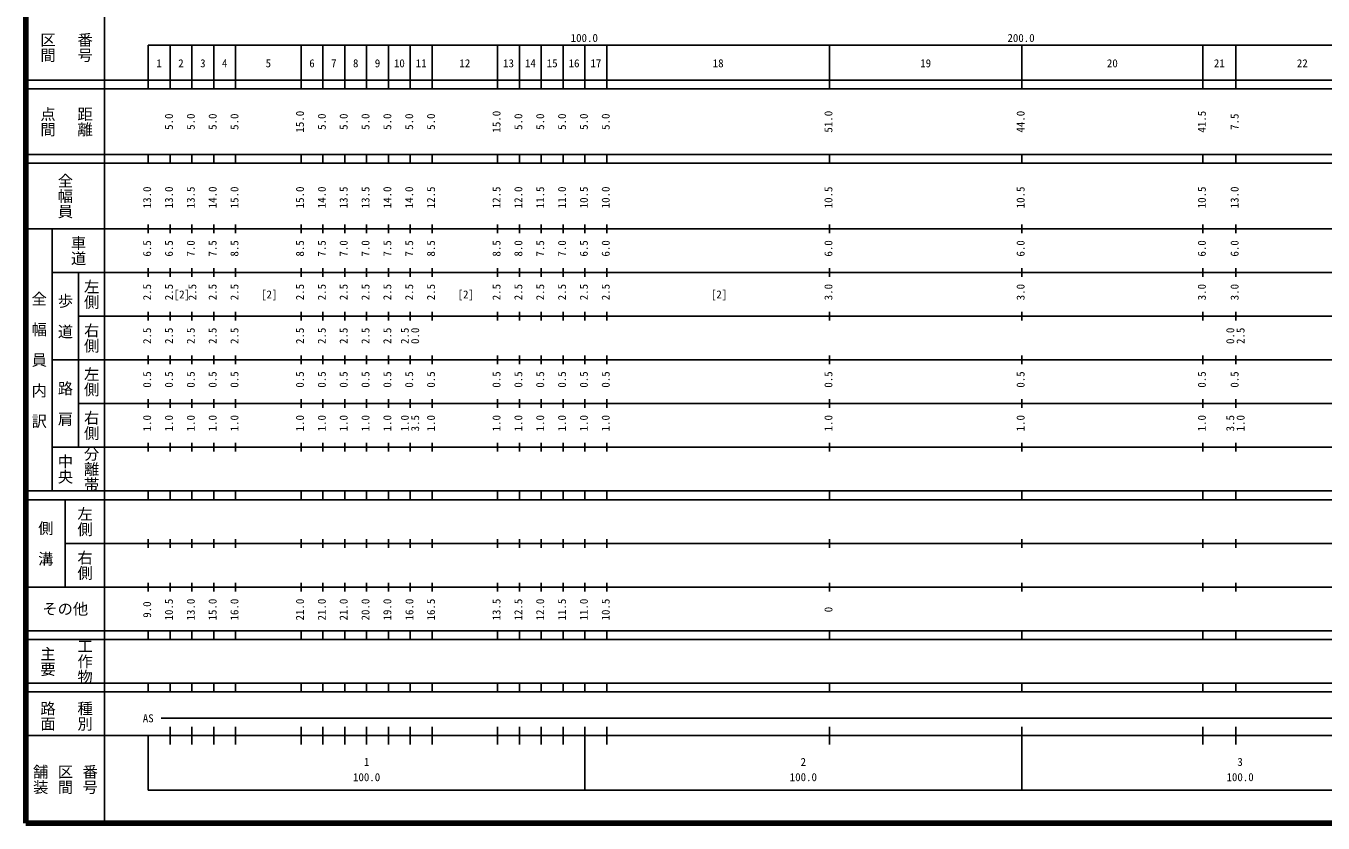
# Model space of a CAD drawing. Units: millimetres on the paper, enlarged 1000 times. Extents: x 40000 to 680000, y 20000 to 380000.
# Drawn here: x 40000 to 336996, y 20000 to 202409 of the extents above; entities that cross this region are included whole.
import ezdxf
from ezdxf.enums import TextEntityAlignment as Align

# ---------------------------------------------------------------- set-up
doc = ezdxf.new("R2010")
doc.units = ezdxf.units.MM
doc.header["$LTSCALE"] = 1000
doc.layers.add('M-TTL', color=2, linetype='Continuous', lineweight=140)
doc.layers.add('M-TTL-BAND', color=7, linetype='Continuous', lineweight=25)
doc.styles.add('@ＭＳ ゴシック', font='')
doc.styles.add('ＭＳ ゴシック', font='')
doc.styles.get('@ＭＳ ゴシック').set_extended_font_data('@MS Gothic')
doc.styles.get('ＭＳ ゴシック').set_extended_font_data('MS Gothic')

msp = doc.modelspace()

# ---------------------------------------------------------------- linework, layer by layer
at = {"layer": 'M-TTL'}
for p, q in [((40000, 380000), (40000, 20000)), ((40000, 20000), (680000, 20000))]:
    msp.add_line(p, q, dxfattribs=at)
at = {"layer": 'M-TTL-BAND'}
for p, q in [((58000, 370000), (58000, 20000)), ((68000, 198000), (579000, 198000)), ((68000, 198000), (68000, 188000)), ((73000, 188000), (73000, 198000)), ((78000, 188000), (78000, 198000)), ((83000, 188000), (83000, 198000)), ((88000, 188000), (88000, 198000)), ((103000, 188000), (103000, 198000)), ((108000, 188000), (108000, 198000)), ((113000, 188000), (113000, 198000)), ((118000, 188000), (118000, 198000)), ((123000, 188000), (123000, 198000)), ((128000, 188000), (128000, 198000)), ((133000, 188000), (133000, 198000)), ((148000, 188000), (148000, 198000)), ((153000, 188000), (153000, 198000)), ((158000, 188000), (158000, 198000)), ((163000, 188000), (163000, 198000)), ((168000, 188000), (168000, 198000)), ((173000, 188000), (173000, 198000)), ((224000, 188000), (224000, 198000)), ((268000, 188000), (268000, 198000)), ((309500, 188000), (309500, 198000)), ((317000, 188000), (317000, 198000)), ((40000, 190000), (579000, 190000)), ((40000, 188000), (579000, 188000)), ((40000, 173000), (579000, 173000)), ((68000, 171000), (68000, 173000)), ((73000, 171000), (73000, 173000)), ((78000, 171000), (78000, 173000)), ((83000, 171000), (83000, 173000)), ((88000, 171000), (88000, 173000)), ((103000, 171000), (103000, 173000)), ((108000, 171000), (108000, 173000)), ((113000, 171000), (113000, 173000)), ((118000, 171000), (118000, 173000)), ((123000, 171000), (123000, 173000)), ((128000, 171000), (128000, 173000)), ((133000, 171000), (133000, 173000)), ((148000, 171000), (148000, 173000)), ((153000, 171000), (153000, 173000)), ((158000, 171000), (158000, 173000)), ((163000, 171000), (163000, 173000)), ((168000, 171000), (168000, 173000)), ((173000, 171000), (173000, 173000)), ((224000, 171000), (224000, 173000)), ((268000, 171000), (268000, 173000)), ((309500, 171000), (309500, 173000)), ((317000, 171000), (317000, 173000)), ((40000, 171000), (579000, 171000)), ((40000, 156000), (579000, 156000)), ((46000, 96000), (46000, 156000)), ((68000, 155000), (68000, 157000)), ((73000, 155000), (73000, 157000)), ((78000, 155000), (78000, 157000)), ((83000, 155000), (83000, 157000)), ((88000, 155000), (88000, 157000)), ((103000, 155000), (103000, 157000)), ((108000, 155000), (108000, 157000)), ((113000, 155000), (113000, 157000)), ((118000, 155000), (118000, 157000)), ((123000, 155000), (123000, 157000)), ((128000, 155000), (128000, 157000)), ((133000, 155000), (133000, 157000)), ((148000, 155000), (148000, 157000)), ((153000, 155000), (153000, 157000)), ((158000, 155000), (158000, 157000)), ((163000, 155000), (163000, 157000)), ((168000, 155000), (168000, 157000)), ((173000, 155000), (173000, 157000)), ((224000, 155000), (224000, 157000)), ((268000, 155000), (268000, 157000)), ((309500, 155000), (309500, 157000)), ((317000, 155000), (317000, 157000)), ((46000, 146000), (579000, 146000)), ((52000, 146000), (52000, 106000)), ((68000, 145000), (68000, 147000)), ((73000, 145000), (73000, 147000)), ((78000, 145000), (78000, 147000)), ((83000, 145000), (83000, 147000)), ((88000, 145000), (88000, 147000)), ((103000, 145000), (103000, 147000)), ((108000, 145000), (108000, 147000)), ((113000, 145000), (113000, 147000)), ((118000, 145000), (118000, 147000)), ((123000, 145000), (123000, 147000)), ((128000, 145000), (128000, 147000)), ((133000, 145000), (133000, 147000)), ((148000, 145000), (148000, 147000)), ((153000, 145000), (153000, 147000)), ((158000, 145000), (158000, 147000)), ((163000, 145000), (163000, 147000)), ((168000, 145000), (168000, 147000)), ((173000, 145000), (173000, 147000)), ((224000, 145000), (224000, 147000)), ((268000, 145000), (268000, 147000)), ((309500, 145000), (309500, 147000)), ((317000, 145000), (317000, 147000)), ((68000, 135000), (68000, 137000)), ((73000, 135000), (73000, 137000)), ((78000, 135000), (78000, 137000)), ((83000, 135000), (83000, 137000)), ((88000, 135000), (88000, 137000)), ((103000, 135000), (103000, 137000)), ((108000, 135000), (108000, 137000)), ((113000, 135000), (113000, 137000)), ((118000, 135000), (118000, 137000)), ((123000, 135000), (123000, 137000)), ((128000, 135000), (128000, 137000)), ((133000, 135000), (133000, 137000)), ((148000, 135000), (148000, 137000)), ((153000, 135000), (153000, 137000)), ((158000, 135000), (158000, 137000)), ((163000, 135000), (163000, 137000)), ((168000, 135000), (168000, 137000)), ((173000, 135000), (173000, 137000)), ((224000, 135000), (224000, 137000)), ((268000, 135000), (268000, 137000)), ((309500, 135000), (309500, 137000)), ((317000, 135000), (317000, 137000)), ((52000, 136000), (579000, 136000)), ((46000, 126000), (579000, 126000)), ((68000, 125000), (68000, 127000)), ((73000, 125000), (73000, 127000)), ((78000, 125000), (78000, 127000)), ((83000, 125000), (83000, 127000)), ((88000, 125000), (88000, 127000)), ((103000, 125000), (103000, 127000)), ((108000, 125000), (108000, 127000)), ((113000, 125000), (113000, 127000)), ((118000, 125000), (118000, 127000)), ((123000, 125000), (123000, 127000)), ((128000, 125000), (128000, 127000)), ((133000, 125000), (133000, 127000)), ((148000, 125000), (148000, 127000)), ((153000, 125000), (153000, 127000)), ((158000, 125000), (158000, 127000)), ((163000, 125000), (163000, 127000)), ((168000, 125000), (168000, 127000)), ((173000, 125000), (173000, 127000)), ((224000, 125000), (224000, 127000)), ((268000, 125000), (268000, 127000)), ((309500, 125000), (309500, 127000)), ((317000, 125000), (317000, 127000)), ((52000, 116000), (579000, 116000)), ((68000, 115000), (68000, 117000)), ((73000, 115000), (73000, 117000)), ((78000, 115000), (78000, 117000)), ((83000, 115000), (83000, 117000)), ((88000, 115000), (88000, 117000)), ((103000, 115000), (103000, 117000)), ((108000, 115000), (108000, 117000)), ((113000, 115000), (113000, 117000)), ((118000, 115000), (118000, 117000)), ((123000, 115000), (123000, 117000)), ((128000, 115000), (128000, 117000)), ((133000, 115000), (133000, 117000)), ((148000, 115000), (148000, 117000)), ((153000, 115000), (153000, 117000)), ((158000, 115000), (158000, 117000)), ((163000, 115000), (163000, 117000)), ((168000, 115000), (168000, 117000)), ((173000, 115000), (173000, 117000)), ((224000, 115000), (224000, 117000)), ((268000, 115000), (268000, 117000)), ((309500, 115000), (309500, 117000)), ((317000, 115000), (317000, 117000)), ((68000, 105000), (68000, 107000)), ((73000, 105000), (73000, 107000)), ((78000, 105000), (78000, 107000)), ((83000, 105000), (83000, 107000)), ((88000, 105000), (88000, 107000)), ((103000, 105000), (103000, 107000)), ((108000, 105000), (108000, 107000)), ((113000, 105000), (113000, 107000)), ((118000, 105000), (118000, 107000)), ((123000, 105000), (123000, 107000)), ((128000, 105000), (128000, 107000)), ((133000, 105000), (133000, 107000)), ((148000, 105000), (148000, 107000)), ((153000, 105000), (153000, 107000)), ((158000, 105000), (158000, 107000)), ((163000, 105000), (163000, 107000)), ((168000, 105000), (168000, 107000)), ((173000, 105000), (173000, 107000)), ((224000, 105000), (224000, 107000)), ((268000, 105000), (268000, 107000)), ((309500, 105000), (309500, 107000)), ((317000, 105000), (317000, 107000)), ((46000, 106000), (579000, 106000)), ((40000, 96000), (579000, 96000)), ((68000, 94000), (68000, 96000)), ((73000, 94000), (73000, 96000)), ((78000, 94000), (78000, 96000)), ((83000, 94000), (83000, 96000)), ((88000, 94000), (88000, 96000)), ((103000, 94000), (103000, 96000)), ((108000, 94000), (108000, 96000)), ((113000, 94000), (113000, 96000)), ((118000, 94000), (118000, 96000)), ((123000, 94000), (123000, 96000)), ((128000, 94000), (128000, 96000)), ((133000, 94000), (133000, 96000)), ((148000, 94000), (148000, 96000)), ((153000, 94000), (153000, 96000)), ((158000, 94000), (158000, 96000)), ((163000, 94000), (163000, 96000)), ((168000, 94000), (168000, 96000)), ((173000, 94000), (173000, 96000)), ((224000, 94000), (224000, 96000)), ((268000, 94000), (268000, 96000)), ((309500, 94000), (309500, 96000)), ((317000, 94000), (317000, 96000)), ((40000, 94000), (579000, 94000)), ((49000, 94000), (49000, 74000)), ((49000, 84000), (579000, 84000)), ((68000, 83000), (68000, 85000)), ((73000, 83000), (73000, 85000)), ((78000, 83000), (78000, 85000)), ((83000, 83000), (83000, 85000)), ((88000, 83000), (88000, 85000)), ((103000, 83000), (103000, 85000)), ((108000, 83000), (108000, 85000)), ((113000, 83000), (113000, 85000)), ((118000, 83000), (118000, 85000)), ((123000, 83000), (123000, 85000)), ((128000, 83000), (128000, 85000)), ((133000, 83000), (133000, 85000)), ((148000, 83000), (148000, 85000)), ((153000, 83000), (153000, 85000)), ((158000, 83000), (158000, 85000)), ((163000, 83000), (163000, 85000)), ((168000, 83000), (168000, 85000)), ((173000, 83000), (173000, 85000)), ((224000, 83000), (224000, 85000)), ((268000, 83000), (268000, 85000)), ((309500, 83000), (309500, 85000)), ((317000, 83000), (317000, 85000)), ((68000, 73000), (68000, 75000)), ((73000, 73000), (73000, 75000)), ((78000, 73000), (78000, 75000)), ((83000, 73000), (83000, 75000)), ((88000, 73000), (88000, 75000)), ((103000, 73000), (103000, 75000)), ((108000, 73000), (108000, 75000)), ((113000, 73000), (113000, 75000)), ((118000, 73000), (118000, 75000)), ((123000, 73000), (123000, 75000)), ((128000, 73000), (128000, 75000)), ((133000, 73000), (133000, 75000)), ((148000, 73000), (148000, 75000)), ((153000, 73000), (153000, 75000)), ((158000, 73000), (158000, 75000)), ((163000, 73000), (163000, 75000)), ((168000, 73000), (168000, 75000)), ((173000, 73000), (173000, 75000)), ((224000, 73000), (224000, 75000)), ((268000, 73000), (268000, 75000)), ((309500, 73000), (309500, 75000)), ((317000, 73000), (317000, 75000)), ((40000, 74000), (579000, 74000)), ((40000, 64000), (579000, 64000)), ((68000, 62000), (68000, 64000)), ((73000, 62000), (73000, 64000)), ((78000, 62000), (78000, 64000)), ((83000, 62000), (83000, 64000)), ((88000, 62000), (88000, 64000)), ((103000, 62000), (103000, 64000)), ((108000, 62000), (108000, 64000)), ((113000, 62000), (113000, 64000)), ((118000, 62000), (118000, 64000)), ((123000, 62000), (123000, 64000)), ((128000, 62000), (128000, 64000)), ((133000, 62000), (133000, 64000)), ((148000, 62000), (148000, 64000)), ((153000, 62000), (153000, 64000)), ((158000, 62000), (158000, 64000)), ((163000, 62000), (163000, 64000)), ((168000, 62000), (168000, 64000)), ((173000, 62000), (173000, 64000)), ((224000, 62000), (224000, 64000)), ((268000, 62000), (268000, 64000)), ((309500, 62000), (309500, 64000)), ((317000, 62000), (317000, 64000)), ((40000, 62000), (579000, 62000)), ((40000, 52000), (579000, 52000)), ((68000, 50000), (68000, 52000)), ((73000, 50000), (73000, 52000)), ((78000, 50000), (78000, 52000)), ((83000, 50000), (83000, 52000)), ((88000, 50000), (88000, 52000)), ((103000, 50000), (103000, 52000)), ((108000, 50000), (108000, 52000)), ((113000, 50000), (113000, 52000)), ((118000, 50000), (118000, 52000)), ((123000, 50000), (123000, 52000)), ((128000, 50000), (128000, 52000)), ((133000, 50000), (133000, 52000)), ((148000, 50000), (148000, 52000)), ((153000, 50000), (153000, 52000)), ((158000, 50000), (158000, 52000)), ((163000, 50000), (163000, 52000)), ((168000, 50000), (168000, 52000)), ((173000, 50000), (173000, 52000)), ((224000, 50000), (224000, 52000)), ((268000, 50000), (268000, 52000)), ((309500, 50000), (309500, 52000)), ((317000, 50000), (317000, 52000)), ((40000, 50000), (579000, 50000)), ((71000, 44000), (565000, 44000)), ((73000, 38000), (73000, 42000)), ((78000, 38000), (78000, 42000)), ((83000, 38000), (83000, 42000)), ((88000, 38000), (88000, 42000)), ((103000, 38000), (103000, 42000)), ((108000, 38000), (108000, 42000)), ((113000, 38000), (113000, 42000)), ((118000, 38000), (118000, 42000)), ((123000, 38000), (123000, 42000)), ((128000, 38000), (128000, 42000)), ((133000, 38000), (133000, 42000)), ((148000, 38000), (148000, 42000)), ((153000, 38000), (153000, 42000)), ((158000, 38000), (158000, 42000)), ((163000, 38000), (163000, 42000)), ((168000, 27500), (168000, 42000)), ((173000, 38000), (173000, 42000)), ((224000, 38000), (224000, 42000)), ((268000, 27500), (268000, 42000)), ((309500, 38000), (309500, 42000)), ((317000, 38000), (317000, 42000)), ((40000, 40000), (579000, 40000)), ((68000, 40000), (68000, 27500)), ((68000, 27500), (579000, 27500))]:
    msp.add_line(p, q, dxfattribs=at)

# ---------------------------------------------------------------- texts
at = {"layer": 'M-TTL-BAND', "style": '@ＭＳ ゴシック'}
for s, p in [('区間', (45000, 197500)), ('番号', (53500, 197500)), ('点間', (45000, 180500)), ('距離', (53500, 180500)), ('全幅員', (49000, 163500)), ('車道', (52000, 151000)), ('左側', (55000, 141000)), ('全\u3000幅\u3000員\u3000内\u3000訳', (43000, 126000)), ('歩\u3000道', (49000, 136000)), ('右側', (55000, 131000)), ('左側', (55000, 121000)), ('路\u3000肩', (49000, 116000)), ('右側', (55000, 111000)), ('中央', (49000, 101000)), ('分離帯', (55000, 101000)), ('左側', (53500, 89000)), ('側\u3000溝', (44500, 84000)), ('右側', (53500, 79000)), ('主要', (45000, 57000)), ('工作物', (53500, 57000)), ('路面', (45000, 44500)), ('種別', (53500, 44500)), ('舗装', (43333, 30000)), ('区間', (49000, 30000)), ('番号', (54667, 30000))]:
    msp.add_text(s, height=2566, rotation=270, dxfattribs=at).set_placement(p, align=Align.MIDDLE_CENTER)
at = {"layer": 'M-TTL-BAND', "style": 'ＭＳ ゴシック'}
for s, p in [('100.0', (167844, 198195)), ('200.0', (267844, 198195)), ('1', (70500, 192405)), ('2', (75500, 192405)), ('3', (80500, 192405)), ('4', (85500, 192405)), ('5', (95500, 192405)), ('6', (105500, 192405)), ('7', (110500, 192405)), ('8', (115500, 192405)), ('9', (120500, 192405)), ('10', (125500, 192405)), ('11', (130500, 192405)), ('12', (140500, 192405)), ('13', (150500, 192405)), ('14', (155500, 192405)), ('15', (160500, 192405)), ('16', (165500, 192405)), ('17', (170500, 192405)), ('18', (198500, 192405)), ('19', (246000, 192405)), ('20', (288750, 192405)), ('21', (313250, 192405)), ('22', (332250, 192405)), ('[2]', (75701, 139500)), ('[2]', (95701, 139500)), ('[2]', (140701, 139500)), ('[2]', (198701, 139500)), ('AS', (68000, 42500)), ('1', (118000, 32523)), ('2', (218000, 32523)), ('3', (318000, 32523)), ('100.0', (118000, 29033)), ('100.0', (218000, 29033)), ('100.0', (318000, 29033))]:
    msp.add_text(s, height=1833, dxfattribs=at).set_placement(p, align=Align.BOTTOM_CENTER)
for s, p in [('5.0', (74201, 180500)), ('5.0', (79201, 180500)), ('5.0', (84201, 180500)), ('5.0', (89201, 180500)), ('15.0', (104201, 180500)), ('5.0', (109201, 180500)), ('5.0', (114201, 180500)), ('5.0', (119201, 180500)), ('5.0', (124201, 180500)), ('5.0', (129201, 180500)), ('5.0', (134201, 180500)), ('15.0', (149201, 180500)), ('5.0', (154201, 180500)), ('5.0', (159201, 180500)), ('5.0', (164201, 180500)), ('5.0', (169201, 180500)), ('5.0', (174201, 180500)), ('51.0', (225201, 180500)), ('44.0', (269201, 180500)), ('41.5', (310701, 180500)), ('7.5', (318201, 180500)), ('13.0', (69201, 163174)), ('13.0', (74201, 163174)), ('13.5', (79201, 163174)), ('14.0', (84201, 163174)), ('15.0', (89201, 163174)), ('15.0', (104201, 163174)), ('14.0', (109201, 163174)), ('13.5', (114201, 163174)), ('13.5', (119201, 163174)), ('14.0', (124201, 163174)), ('14.0', (129201, 163174)), ('12.5', (134201, 163174)), ('12.5', (149201, 163174)), ('12.0', (154201, 163174)), ('11.5', (159201, 163174)), ('11.0', (164201, 163174)), ('10.5', (169201, 163174)), ('10.0', (174201, 163174)), ('10.5', (225201, 163174)), ('10.5', (269201, 163174)), ('10.5', (310701, 163174)), ('13.0', (318201, 163174)), ('6.5', (69201, 151500)), ('6.5', (74201, 151500)), ('7.0', (79201, 151500)), ('7.5', (84201, 151500)), ('8.5', (89201, 151500)), ('8.5', (104201, 151500)), ('7.5', (109201, 151500)), ('7.0', (114201, 151500)), ('7.0', (119201, 151500)), ('7.5', (124201, 151500)), ('7.5', (129201, 151500)), ('8.5', (134201, 151500)), ('8.5', (149201, 151500)), ('8.0', (154201, 151500)), ('7.5', (159201, 151500)), ('7.0', (164201, 151500)), ('6.5', (169201, 151500)), ('6.0', (174201, 151500)), ('6.0', (225201, 151500)), ('6.0', (269201, 151500)), ('6.0', (310701, 151500)), ('6.0', (318201, 151500)), ('2.5', (69201, 141500)), ('2.5', (74201, 141500)), ('2.5', (79563, 141500)), ('2.5', (84201, 141500)), ('2.5', (89201, 141500)), ('2.5', (104201, 141500)), ('2.5', (109201, 141500)), ('2.5', (114201, 141500)), ('2.5', (119201, 141500)), ('2.5', (124201, 141500)), ('2.5', (129201, 141500)), ('2.5', (134201, 141500)), ('2.5', (149201, 141500)), ('2.5', (154201, 141500)), ('2.5', (159201, 141500)), ('2.5', (164201, 141500)), ('2.5', (169201, 141500)), ('2.5', (174201, 141500)), ('3.0', (225201, 141500)), ('3.0', (269201, 141500)), ('3.0', (310701, 141500)), ('3.0', (318201, 141500)), ('2.5', (69201, 131500)), ('2.5', (74201, 131500)), ('2.5', (79201, 131500)), ('2.5', (84201, 131500)), ('2.5', (89201, 131500)), ('2.5', (104201, 131500)), ('2.5', (109201, 131500)), ('2.5', (114201, 131500)), ('2.5', (119201, 131500)), ('2.5', (124201, 131500)), ('2.5', (128201, 131500)), ('0.0', (130571, 131500)), ('0.0', (317201, 131500)), ('2.5', (319571, 131500)), ('0.5', (69201, 121500)), ('0.5', (74201, 121500)), ('0.5', (79201, 121500)), ('0.5', (84201, 121500)), ('0.5', (89201, 121500)), ('0.5', (104201, 121500)), ('0.5', (109201, 121500)), ('0.5', (114201, 121500)), ('0.5', (119201, 121500)), ('0.5', (124201, 121500)), ('0.5', (129201, 121500)), ('0.5', (134201, 121500)), ('0.5', (149201, 121500)), ('0.5', (154201, 121500)), ('0.5', (159201, 121500)), ('0.5', (164201, 121500)), ('0.5', (169201, 121500)), ('0.5', (174201, 121500)), ('0.5', (225201, 121500)), ('0.5', (269201, 121500)), ('0.5', (310701, 121500)), ('0.5', (318201, 121500)), ('1.0', (69201, 111500)), ('1.0', (74201, 111500)), ('1.0', (79201, 111500)), ('1.0', (84201, 111500)), ('1.0', (89201, 111500)), ('1.0', (104201, 111500)), ('1.0', (109201, 111500)), ('1.0', (114201, 111500)), ('1.0', (119201, 111500)), ('1.0', (124201, 111500)), ('1.0', (128201, 111500)), ('3.5', (130571, 111500)), ('1.0', (134201, 111500)), ('1.0', (149201, 111500)), ('1.0', (154201, 111500)), ('1.0', (159201, 111500)), ('1.0', (164201, 111500)), ('1.0', (169201, 111500)), ('1.0', (174201, 111500)), ('1.0', (225201, 111500)), ('1.0', (269201, 111500)), ('1.0', (310701, 111500)), ('3.5', (317201, 111500)), ('1.0', (319571, 111500)), ('9.0', (69201, 68853)), ('10.5', (74201, 68853)), ('13.0', (79201, 68853)), ('15.0', (84201, 68853)), ('16.0', (89201, 68853)), ('21.0', (104201, 68853)), ('21.0', (109201, 68853)), ('21.0', (114201, 68853)), ('20.0', (119201, 68853)), ('19.0', (124201, 68853)), ('16.0', (129264, 68853)), ('16.5', (134201, 68853)), ('13.5', (149201, 68853)), ('12.5', (154201, 68853)), ('12.0', (159201, 68853)), ('11.5', (164201, 68853)), ('11.0', (169201, 68853)), ('10.5', (174201, 68853)), ('0', (225201, 68853))]:
    msp.add_text(s, height=1833, rotation=90, dxfattribs=at).set_placement(p, align=Align.BOTTOM_CENTER)
msp.add_text('その他', height=2566, dxfattribs=at).set_placement((49000, 69000), align=Align.MIDDLE_CENTER)

doc.saveas('drawing.dxf')
